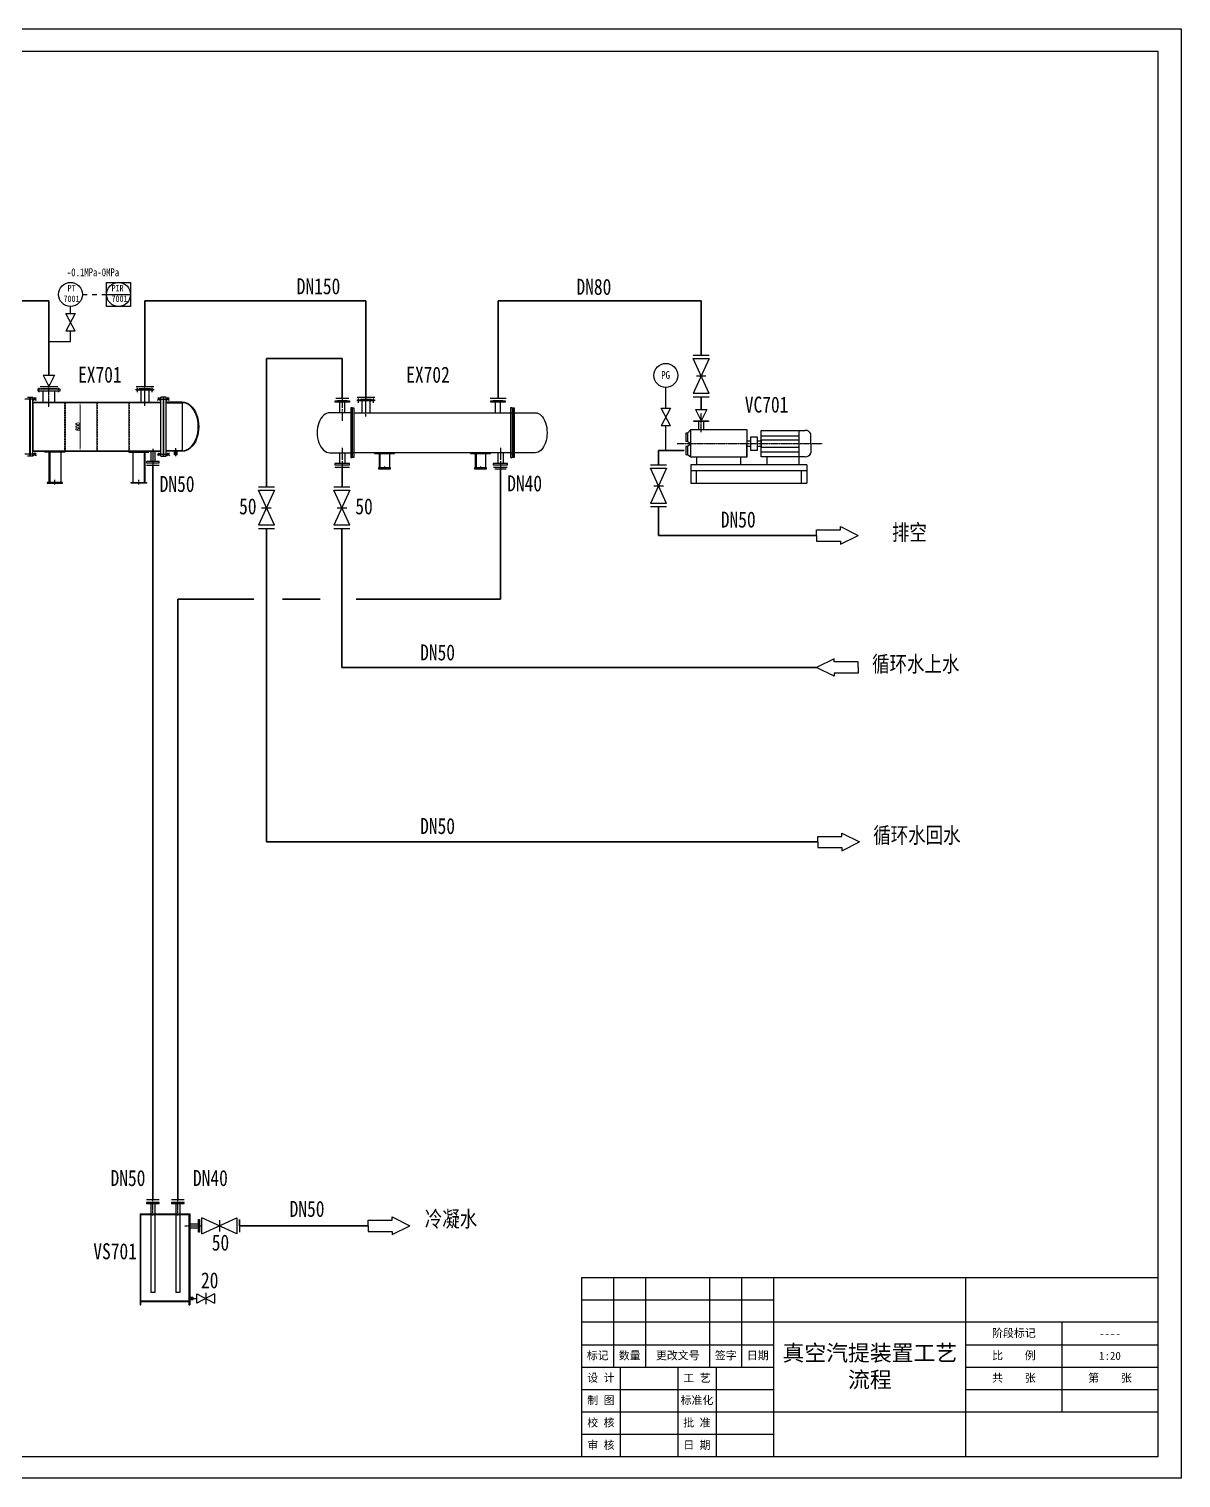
# Model space of a CAD drawing. Header units: millimetres. Extents: x 14267 to 75871, y -516 to 30235.
# Drawn here: x 61477 to 75871, y -516 to 17593 of the extents above; entities that cross this region are included whole.
import ezdxf

# ---------------------------------------------------------------- set-up
doc = ezdxf.new("R2010")
doc.units = ezdxf.units.MM
for name, pattern in [('ACAD_ISO04W100', [30, 24, -3, 0, -3]), ('EB_DASH', [6, 3, -3]), ('EB_DASHDOT', [39, 30, -3, 3, -3]), ('EB_DASHDOTDOT', [45, 30, -3, 3, -3, 3, -3])]:
    doc.linetypes.add(name, pattern=pattern)
for name, color, linetype, lineweight in [('中心线', 1, 'ACAD_ISO04W100', 13), ('文字', 6, 'Continuous', 13), ('粗实线', 7, 'Continuous', 35), ('设备线', 7, 'Continuous', 13), ('辅助线', 4, 'Continuous', 13)]:
    doc.layers.add(name, color=color, linetype=linetype, lineweight=lineweight)
doc.styles.add('UserTxtStyle1', font='txt', dxfattribs={"width": 0.666667, "bigfont": 'gbcbig.shx'})
doc.styles.add('样式1', font='', dxfattribs={"height": 3.5})
doc.styles.add('样式2', font='', dxfattribs={"width": 0.8, "height": 2.5})
doc.styles.get('样式1').set_extended_font_data('FangSong_GB2312')
doc.styles.get('样式2').set_extended_font_data('FangSong_GB2312')
doc.dimstyles.new('标准', dxfattribs={"dimtxt": 100, "dimasz": 50, "dimexe": 2, "dimexo": 0, "dimtad": 1, "dimdec": 1, "dimdsep": 46, "dimtxsty": 'UserTxtStyle1', "dimcen": 0, "dimdle": 6, "dimaunit": 1, "dimazin": 2, "dimtfac": 1, "dimtdec": 1, "dimtmove": 0, "dimatfit": 3, "dimfxl": 0, "dimtolj": 1, "dimtzin": 0, "dimlwd": 18, "dimlwe": 18, "dimarcsym": 0})

# ---------------------------------------------------------------- blocks, each defined once
blk = doc.blocks.new('*D62')
at = {"layer": 'Defpoints', "color": 0}
for p in [(62113, 12923), (62113, 12323), (62115, 12323)]:
    blk.add_point(p, dxfattribs=at)
at = {"layer": '粗实线', "color": 0, "lineweight": 18}
for p, q in [((62113, 12923), (62117, 12923)), ((62115, 12893), (62115, 12353)), ((62113, 12323), (62117, 12323))]:
    blk.add_line(p, q, dxfattribs=at)
at = {"layer": '粗实线', "color": 0}
for points in [[(62110, 12893), (62120, 12893), (62115, 12923)], [(62110, 12353), (62120, 12353), (62115, 12323)]]:
    blk.add_solid(points, dxfattribs=at)
at = {"layer": '粗实线', "color": 0, "lineweight": -3, "insert": (62089, 12623), "char_height": 50, "attachment_point": 5, "rotation": 90, "style": 'UserTxtStyle1'}
blk.add_mtext('\\A1;600', dxfattribs=at)

msp = doc.modelspace()

# ---------------------------------------------------------------- linework, layer by layer
for p, q in [((42132.34, 17593.39), (75870.65, 17593.39)), ((75870.65, 17593.39), (75870.65, -515.59)), ((42408.55, 17315.01), (75582.76, 17315.01)), ((75582.76, 17315.01), (75582.76, -249.36)), ((75582.76, -249.36), (42408.55, -249.36)), ((75870.65, -515.59), (42132.34, -515.59))]:
    msp.add_line(p, q)
at = {"color": 1, "linetype": 'EB_DASHDOT', "lineweight": -3}
for p, q in [((62925.57, 12882.94), (62925.57, 13121.51)), ((65687.2, 12749.84), (65687.2, 12988.41)), ((69875.57, 12554.13), (69875.57, 12792.7)), ((63025.51, 12347.91), (63025.51, 12151.85)), ((63311.57, 12254.97), (63311.57, 12355.2)), ((61800.57, 11900.04), (61800.57, 11958.26)), ((62850.57, 11900.04), (62850.57, 11958.26))]:
    msp.add_line(p, q, dxfattribs=at)
at = {"lineweight": -3}
for p, q in [((61568.66, 12968.28), (61423.94, 12968.28)), ((61459.57, 12993.28), (61489.57, 12993.28)), ((61495.57, 12948.28), (61489.57, 12948.28)), ((61492.57, 12948.28), (61492.57, 12298.28)), ((61495.57, 12993.28), (61525.57, 12993.28)), ((61525.57, 12923.28), (61525.57, 12323.28)), ((61532.24, 12949.08), (61567.24, 12986.2)), ((61535.89, 12987.32), (61564.87, 12949.08)), ((63082.48, 12968.28), (63227.2, 12968.28)), ((63084.41, 12949.08), (63119.42, 12986.2)), ((63088.07, 12987.32), (63117.04, 12949.08)), ((63155.57, 12948.28), (63161.57, 12948.28)), ((63158.57, 12948.28), (63158.57, 12298.28)), ((63194.92, 12949.08), (63229.92, 12986.2)), ((63198.58, 12987.32), (63227.55, 12949.08)), ((63391.57, 12930.28), (63391.57, 12316.28)), ((61568.66, 12278.28), (61423.94, 12278.28)), ((61495.57, 12298.28), (61489.57, 12298.28)), ((61532.37, 12259.08), (61567.38, 12296.2)), ((61536.03, 12297.32), (61565, 12259.08)), ((62945.51, 12187.12), (62945.51, 12173.28)), ((62975.51, 12173.28), (62975.51, 12170.28)), ((63082.48, 12278.28), (63227.2, 12278.28)), ((63085.7, 12259.08), (63120.71, 12296.2)), ((63089.36, 12297.32), (63118.33, 12259.08)), ((63155.57, 12298.28), (63161.57, 12298.28)), ((63198.84, 12259.07), (63233.84, 12296.19)), ((63202.5, 12297.31), (63231.47, 12259.07)), ((61865.57, 11926.28), (61844.18, 11926.28)), ((62785.57, 11926.28), (62806.96, 11926.28))]:
    msp.add_line(p, q, dxfattribs=at)
at = {"color": 5, "linetype": 'EB_DASH', "lineweight": -3, "ltscale": 5}
for p, q in [((61922.57, 12923.28), (61922.57, 12323.28)), ((61928.57, 12923.28), (61928.57, 12323.28)), ((62322.57, 12923.28), (62322.57, 12323.28)), ((62328.57, 12923.28), (62328.57, 12323.28)), ((62722.57, 12923.28), (62722.57, 12323.28)), ((62728.57, 12923.28), (62728.57, 12323.28))]:
    msp.add_line(p, q, dxfattribs=at)
at = {"color": 1, "linetype": 'EB_DASHDOTDOT', "lineweight": -3}
for p, q in [((61925.57, 12923.28), (61925.57, 12323.28)), ((62325.57, 12923.28), (62325.57, 12323.28)), ((62725.57, 12923.28), (62725.57, 12323.28))]:
    msp.add_line(p, q, dxfattribs=at)
at = {"color": 5, "lineweight": -3}
msp.add_line((63186.76, 12626.28), (63186.76, 12620.28), dxfattribs=at)
at = {"layer": '中心线', "lineweight": -3}
for p, q in [((61605.57, 13053.28), (61605.57, 13113.28)), ((61725.57, 12870.28), (61725.57, 13150.28)), ((61845.57, 13053.28), (61845.57, 13113.28)), ((62833.07, 13053.28), (62833.07, 13113.28)), ((63018.07, 13053.28), (63018.07, 13113.28)), ((65594.7, 12920.18), (65594.7, 12980.18)), ((65779.7, 12920.18), (65779.7, 12980.18)), ((69575.57, 12412.47), (71385.57, 12412.47)), ((63025.51, 2767), (63025.51, 2963.28)), ((63335.51, 2767), (63335.51, 2963.28)), ((63425.51, 2637), (63635.51, 2637))]:
    msp.add_line(p, q, dxfattribs=at)
at = {"layer": '粗实线', "lineweight": -3}
for p, q in [((62445.57, 14126.28), (62445.57, 14426.28)), ((62445.57, 14426.28), (62745.57, 14426.28)), ((62745.57, 14426.28), (62745.57, 14126.28)), ((61995.57, 14036.28), (61995.57, 14126.28)), ((62445.57, 14276.28), (62745.57, 14276.28)), ((62745.57, 14126.28), (62445.57, 14126.28)), ((61935.57, 14036.28), (62055.57, 14036.28)), ((62055.57, 14036.28), (61935.57, 13816.28)), ((62055.57, 13816.28), (61935.57, 14036.28)), ((62055.57, 13816.28), (61935.57, 13816.28)), ((61995.57, 13686.28), (61995.57, 13816.28)), ((61725.57, 13686.28), (61995.57, 13686.28)), ((69775.57, 13517.47), (69975.57, 13517.47)), ((69975.57, 13037), (69775.57, 13477)), ((69775.57, 13477), (69975.57, 13477)), ((69975.57, 13477), (69775.57, 13037)), ((61655.57, 13267), (61795.57, 13267)), ((61655.57, 13267), (61725.57, 13127)), ((61795.57, 13267), (61725.57, 13127)), ((69815.57, 13257), (69935.57, 13257)), ((61615.57, 13127), (61835.57, 13127)), ((62815.57, 13127), (63035.57, 13127)), ((69433.96, 12853.97), (69433.96, 13113.97)), ((65302.2, 12931.18), (65302.2, 12947.18)), ((65302.2, 12947.18), (65482.2, 12947.18)), ((65482.2, 12931.18), (65302.2, 12931.18)), ((65312.2, 12980.18), (65472.2, 12980.18)), ((65332.2, 12947.18), (65332.2, 12950.18)), ((65332.2, 12950.18), (65452.2, 12950.18)), ((65359.7, 12797.18), (65359.7, 12931.18)), ((65482.2, 12931.18), (65424.7, 12931.18)), ((65424.7, 12797.18), (65424.7, 12931.18)), ((65452.2, 12950.18), (65452.2, 12947.18)), ((65482.2, 12947.18), (65482.2, 12931.18)), ((65577.2, 12993.9), (65797.2, 12993.9)), ((67237.2, 12980.18), (67437.2, 12980.18)), ((67247.2, 12931.18), (67247.2, 12947.18)), ((67247.2, 12947.18), (67427.2, 12947.18)), ((67427.2, 12931.18), (67247.2, 12931.18)), ((67257.2, 12980.18), (67417.2, 12980.18)), ((67277.2, 12947.18), (67277.2, 12950.18)), ((67277.2, 12950.18), (67397.2, 12950.18)), ((67304.7, 12797.18), (67304.7, 12931.18)), ((67427.2, 12931.18), (67369.7, 12931.18)), ((67369.7, 12797.18), (67369.7, 12931.18)), ((67397.2, 12950.18), (67397.2, 12947.18)), ((67427.2, 12947.18), (67427.2, 12931.18)), ((69975.57, 13037), (69775.57, 13037)), ((69775.57, 12997.47), (69975.57, 12997.47)), ((69373.96, 12853.97), (69493.96, 12853.97)), ((69493.96, 12853.97), (69373.96, 12633.97)), ((69493.96, 12633.97), (69373.96, 12853.97)), ((69785.57, 12687.47), (69785.57, 12697.47)), ((69785.57, 12697.47), (69965.57, 12697.47)), ((69905.57, 12687.47), (69785.57, 12687.47)), ((69805.57, 12837.47), (69945.57, 12837.47)), ((69805.57, 12837.47), (69875.57, 12697.47)), ((69845.57, 12587.47), (69845.57, 12687.47)), ((69945.57, 12837.47), (69875.57, 12697.47)), ((69965.57, 12687.47), (69905.57, 12687.47)), ((69905.57, 12687.47), (69905.57, 12587.47)), ((69965.57, 12697.47), (69965.57, 12687.47)), ((69493.96, 12633.97), (69373.96, 12633.97)), ((69433.96, 12323.97), (69433.96, 12633.97)), ((69704.71, 12544.16), (69684.71, 12544.16)), ((69684.71, 12544.16), (69684.71, 12444.16)), ((69745.57, 12587.47), (69704.71, 12544.16)), ((69704.71, 12544.16), (69704.71, 12444.16)), ((69745.57, 12587.47), (70445.57, 12587.47)), ((69745.57, 12247.47), (69745.57, 12587.47)), ((70445.57, 12587.47), (70445.57, 12247.47)), ((70495.57, 12447.47), (70495.57, 12497.47)), ((70495.57, 12497.47), (70575.57, 12497.47)), ((70575.57, 12497.47), (70575.57, 12327.47)), ((70625.57, 12247.47), (70625.57, 12577.47)), ((70625.57, 12577.47), (71095.57, 12577.47)), ((70625.57, 12507.47), (71095.57, 12507.47)), ((71095.57, 12577.47), (71095.57, 12247.47)), ((71095.57, 12577.47), (71175.57, 12577.47)), ((71245.57, 12412.47), (71245.57, 12532.47)), ((69684.71, 12444.16), (69704.71, 12444.16)), ((69704.71, 12374.16), (69684.71, 12374.16)), ((69684.71, 12374.16), (69684.71, 12274.16)), ((69704.71, 12444.16), (69745.57, 12407.47)), ((69745.57, 12407.47), (69704.71, 12374.16)), ((69704.71, 12374.16), (69704.71, 12274.16)), ((70445.57, 12447.47), (70495.57, 12447.47)), ((70445.57, 12237.47), (70445.57, 12412.47)), ((70495.57, 12377.47), (70445.57, 12377.47)), ((70495.57, 12327.47), (70495.57, 12447.47)), ((70575.57, 12327.47), (70495.57, 12327.47)), ((70575.57, 12447.47), (70625.57, 12447.47)), ((70625.57, 12377.47), (70575.57, 12377.47)), ((70625.57, 12457.47), (71095.57, 12457.47)), ((70625.57, 12447.47), (70625.57, 12377.47)), ((70625.57, 12367.47), (71095.57, 12367.47)), ((71245.57, 12412.47), (71245.57, 12292.47)), ((62945.51, 12143.28), (63105.51, 12143.28)), ((65480.2, 12163.18), (65300.2, 12163.18)), ((65300.2, 12163.18), (65300.2, 12147.18)), ((65300.2, 12147.18), (65480.2, 12147.18)), ((65330.2, 12144.18), (65330.2, 12147.18)), ((65450.2, 12144.18), (65330.2, 12144.18)), ((65357.7, 12297.18), (65357.7, 12163.18)), ((65422.7, 12297.18), (65422.7, 12163.18)), ((65480.2, 12163.18), (65422.7, 12163.18)), ((65450.2, 12147.18), (65450.2, 12144.18)), ((65480.2, 12147.18), (65480.2, 12163.18)), ((65822.2, 12297.18), (65792.2, 12297.18)), ((65792.2, 12297.18), (65792.2, 12287.18)), ((65792.2, 12287.18), (66042.2, 12287.18)), ((65842.2, 12297.18), (65822.2, 12297.18)), ((65852.2, 12287.18), (65852.2, 12107.18)), ((65862.2, 12287.18), (65862.2, 12107.18)), ((65982.2, 12287.18), (65982.2, 12107.18)), ((66042.2, 12287.18), (66042.2, 12297.18)), ((67022.2, 12297.18), (66992.2, 12297.18)), ((66992.2, 12297.18), (66992.2, 12287.18)), ((66992.2, 12287.18), (67242.2, 12287.18)), ((67042.2, 12297.18), (67022.2, 12297.18)), ((67052.2, 12287.18), (67052.2, 12107.18)), ((67062.2, 12287.18), (67062.2, 12107.18)), ((67182.2, 12287.18), (67182.2, 12107.18)), ((67242.2, 12287.18), (67242.2, 12297.18)), ((67457.2, 12163.18), (67277.2, 12163.18)), ((67277.2, 12163.18), (67277.2, 12147.18)), ((67277.2, 12147.18), (67457.2, 12147.18)), ((67307.2, 12144.18), (67307.2, 12147.18)), ((67427.2, 12144.18), (67307.2, 12144.18)), ((67334.7, 12297.18), (67334.7, 12163.18)), ((67399.7, 12297.18), (67399.7, 12163.18)), ((67457.2, 12163.18), (67399.7, 12163.18)), ((67427.2, 12147.18), (67427.2, 12144.18)), ((67457.2, 12147.18), (67457.2, 12163.18)), ((69243.96, 12144.44), (69443.96, 12144.44)), ((69684.71, 12274.16), (69704.71, 12274.16)), ((69704.71, 12274.16), (69745.57, 12247.47)), ((69745.57, 12247.47), (70445.57, 12247.47)), ((71195.57, 12147.47), (69745.57, 12147.47)), ((69745.57, 12147.47), (69745.57, 11916.28)), ((69815.57, 12247.47), (69815.57, 12147.47)), ((70365.57, 12247.47), (70365.57, 12147.47)), ((70625.57, 12307.47), (71095.57, 12307.47)), ((71175.57, 12247.47), (70625.57, 12247.47)), ((70695.57, 12247.47), (70695.57, 12147.47)), ((71095.57, 12247.47), (71095.57, 12147.47)), ((71195.57, 12147.47), (71195.57, 11916.28)), ((65480.2, 12114.18), (65300.2, 12114.18)), ((65992.2, 12107.18), (65842.2, 12107.18)), ((65842.2, 12107.18), (65842.2, 12097.18)), ((65842.2, 12097.18), (65992.2, 12097.18)), ((65894.7, 12107.18), (65894.7, 12097.18)), ((65939.7, 12107.18), (65939.7, 12097.18)), ((65992.2, 12097.18), (65992.2, 12107.18)), ((67192.2, 12107.18), (67042.2, 12107.18)), ((67042.2, 12107.18), (67042.2, 12097.18)), ((67042.2, 12097.18), (67192.2, 12097.18)), ((67104.7, 12107.18), (67104.7, 12097.18)), ((67129.7, 12107.18), (67129.7, 12097.18)), ((67192.2, 12097.18), (67192.2, 12107.18)), ((67450.2, 12114.18), (67280.2, 12114.18)), ((67297.2, 12097.18), (67437.2, 12097.18)), ((69443.96, 11663.97), (69243.96, 12103.97)), ((69243.96, 12103.97), (69443.96, 12103.97)), ((69443.96, 12103.97), (69243.96, 11663.97)), ((69745.57, 12076.28), (71195.57, 12076.28)), ((69815.57, 11916.28), (69815.57, 12076.28)), ((71125.57, 12076.28), (71125.57, 11916.28)), ((64343.62, 11871.46), (64543.62, 11871.46)), ((64543.62, 11390.98), (64343.62, 11830.98)), ((64343.62, 11830.98), (64543.62, 11830.98)), ((64543.62, 11830.98), (64343.62, 11390.98)), ((65287.47, 11871.46), (65487.47, 11871.46)), ((65487.47, 11390.98), (65287.47, 11830.98)), ((65287.47, 11830.98), (65487.47, 11830.98)), ((65487.47, 11830.98), (65287.47, 11390.98)), ((69283.96, 11883.97), (69403.96, 11883.97)), ((69745.57, 11916.28), (71195.57, 11916.28)), ((64383.62, 11610.98), (64503.62, 11610.98)), ((65327.47, 11610.98), (65447.47, 11610.98)), ((69443.96, 11663.97), (69243.96, 11663.97)), ((69243.96, 11624.44), (69443.96, 11624.44)), ((64543.62, 11390.98), (64343.62, 11390.98)), ((64343.62, 11351.46), (64543.62, 11351.46)), ((65487.47, 11390.98), (65287.47, 11390.98)), ((65287.47, 11351.46), (65487.47, 11351.46)), ((71315.35, 11263.97), (71315.35, 11333.97)), ((71315.35, 11333.97), (71615.35, 11333.97)), ((71315.35, 11263.97), (71315.35, 11193.97)), ((71615.35, 11333.97), (71615.35, 11373.97)), ((71615.35, 11373.97), (71835.35, 11263.97)), ((71615.35, 11153.97), (71835.35, 11263.97)), ((71315.35, 11193.97), (71615.35, 11193.97)), ((71615.35, 11193.97), (71615.35, 11153.97)), ((71535.35, 9723.28), (71315.35, 9613.28)), ((71535.35, 9503.28), (71315.35, 9613.28)), ((71535.35, 9683.28), (71535.35, 9723.28)), ((71835.35, 9683.28), (71535.35, 9683.28)), ((71835.35, 9613.28), (71835.35, 9683.28)), ((71835.35, 9613.28), (71835.35, 9543.28)), ((71835.35, 9543.28), (71535.35, 9543.28)), ((71535.35, 9543.28), (71535.35, 9503.28)), ((71333.62, 7433.28), (71333.62, 7503.28)), ((71333.62, 7503.28), (71633.62, 7503.28)), ((71333.62, 7433.28), (71333.62, 7363.28)), ((71633.62, 7503.28), (71633.62, 7543.28)), ((71633.62, 7543.28), (71853.62, 7433.28)), ((71633.62, 7323.28), (71853.62, 7433.28)), ((71333.62, 7363.28), (71633.62, 7363.28)), ((71633.62, 7363.28), (71633.62, 7323.28)), ((62945.51, 2963.28), (63105.51, 2963.28)), ((63105.51, 2927), (62945.51, 2927)), ((62945.51, 2927), (62945.51, 2917)), ((62945.51, 2917), (63105.51, 2917)), ((63000.51, 2917), (63000.51, 1802.37)), ((63050.51, 2917), (63050.51, 2787)), ((63105.51, 2917), (63105.51, 2927)), ((63255.51, 2963.28), (63415.51, 2963.28)), ((63415.51, 2927), (63255.51, 2927)), ((63255.51, 2927), (63255.51, 2917)), ((63255.51, 2917), (63415.51, 2917)), ((63310.51, 2917), (63310.51, 1802.37)), ((63360.51, 2917), (63360.51, 2787)), ((63415.51, 2917), (63415.51, 2927)), ((62865.51, 2787), (63485.51, 2787)), ((62865.51, 2787), (62865.51, 1647)), ((62875.51, 1647), (62875.51, 2787)), ((62875.51, 2777), (63475.51, 2777)), ((63050.51, 2787), (63050.51, 1802.37)), ((63360.51, 2787), (63360.51, 1802.37)), ((63475.51, 2787), (63475.51, 1647)), ((63485.51, 2787), (63485.51, 1647)), ((63595.51, 2557), (63595.51, 2717)), ((63595.51, 2717), (63605.51, 2717)), ((63605.51, 2717), (63605.51, 2557)), ((63635.51, 2537), (63635.51, 2737)), ((63635.51, 2537), (64075.51, 2737)), ((64075.51, 2537), (63635.51, 2737)), ((64075.51, 2737), (64075.51, 2537)), ((64105.51, 2637), (64105.51, 2717)), ((64105.51, 2717), (64105.51, 2557)), ((66013.94, 2707), (66013.94, 2747)), ((66013.94, 2747), (66233.94, 2637)), ((63485.51, 2662), (63595.51, 2662)), ((63485.51, 2612), (63595.51, 2612)), ((63605.51, 2557), (63595.51, 2557)), ((63855.51, 2707), (63855.51, 2567)), ((65713.94, 2637), (65713.94, 2707)), ((65713.94, 2707), (66013.94, 2707)), ((65713.94, 2637), (65713.94, 2567)), ((65713.94, 2567), (66013.94, 2567)), ((66013.94, 2527), (66233.94, 2637)), ((66013.94, 2567), (66013.94, 2527)), ((68382.76, 1990.64), (75582.76, 1990.64)), ((68382.76, -249.36), (68382.76, 1990.64)), ((70782.76, -249.36), (70782.76, 1990.64)), ((73182.76, -249.36), (73182.76, 1990.64)), ((62865.51, 1647), (62875.51, 1647)), ((62875.51, 1697), (63475.51, 1697)), ((63475.51, 1687), (62875.51, 1687)), ((63050.51, 1802.37), (63000.51, 1802.37)), ((63360.51, 1802.37), (63310.51, 1802.37)), ((63475.51, 1743), (63525.51, 1743)), ((63475.51, 1738), (63525.51, 1738)), ((63475.51, 1716), (63525.51, 1716)), ((63525.51, 1711), (63475.51, 1711)), ((63485.51, 1647), (63475.51, 1647)), ((63475.51, 1647), (63485.51, 1647)), ((63505.51, 1716), (63505.51, 1738)), ((63525.51, 1743), (63525.51, 1711)), ((63525.51, 1728), (63575.51, 1728)), ((63575.51, 1668), (63575.51, 1788)), ((63575.51, 1788), (63795.51, 1668)), ((63795.51, 1788), (63575.51, 1668)), ((63685.51, 1798), (63685.51, 1658)), ((63795.51, 1788), (63795.51, 1668)), ((75582.76, 1430.64), (70782.76, 1430.64)), ((68382.76, 870.64), (70782.76, 870.64)), ((70782.76, 310.64), (75582.76, 310.64))]:
    msp.add_line(p, q, dxfattribs=at)
at = {"layer": '粗实线'}
for p, q in [((58616.44, 14197), (61725.57, 14197)), ((61725.57, 13267), (61725.57, 14197)), ((62925.57, 13127), (62925.57, 14197)), ((62925.57, 14197), (65687.2, 14197)), ((65687.2, 14197), (65687.2, 12980.18)), ((67337.2, 14197), (67337.2, 12980.18)), ((67337.2, 14197), (69875.57, 14197)), ((69875.57, 14197), (69875.57, 13517.47)), ((64443.62, 13477.18), (64443.62, 11871.46)), ((64443.62, 13477.18), (65390.2, 13477.18)), ((65390.2, 13477.18), (65390.2, 12980.18)), ((69875.57, 12997.47), (69875.57, 12837.47)), ((69663.96, 12323.97), (69343.96, 12323.97)), ((69343.96, 12323.97), (69343.96, 12143.97)), ((63025.51, 12143.28), (63025.51, 2963.28)), ((65390.2, 12114.18), (65390.2, 11864.66)), ((67367.2, 12097.18), (67367.2, 10469)), ((69343.96, 11624.44), (69343.96, 11263.97)), ((64443.62, 11351.46), (64443.62, 7433.28)), ((65387.47, 11351.46), (65387.47, 9613.28)), ((69343.96, 11263.97), (71315.35, 11263.97)), ((63335.51, 10469), (63335.51, 2963.28)), ((63335.51, 10469), (64286.21, 10469)), ((64645.51, 10469), (65116.21, 10469)), ((65565.01, 10469), (67367.2, 10469)), ((65387.47, 9613.28), (71315.35, 9613.28)), ((64443.62, 7433.28), (71333.62, 7433.28)), ((64105.51, 2637), (65713.94, 2637))]:
    msp.add_line(p, q, dxfattribs=at)
at = {"layer": '粗实线', "linetype": 'EB_DASH', "lineweight": -3, "ltscale": 20}
msp.add_line((62145.57, 14276.28), (62435.57, 14276.28), dxfattribs=at)
at = {"layer": '粗实线', "color": 1, "linetype": 'EB_DASHDOT', "lineweight": -3, "ltscale": 5}
for p, q in [((65390.2, 13007.18), (65390.2, 12697.18)), ((65390.2, 12357.18), (65390.2, 12047.18)), ((67367.2, 12357.18), (67367.2, 12047.18)), ((65917.2, 12127.18), (65917.2, 12087.18)), ((67117.2, 12127.18), (67117.2, 12087.18))]:
    msp.add_line(p, q, dxfattribs=at)
at = {"layer": '粗实线', "color": 0, "lineweight": -3}
for p, q in [((65494.2, 12797.18), (65234.2, 12797.18)), ((65514.2, 12857.18), (65497.2, 12857.18)), ((65497.2, 12857.18), (65497.2, 12237.18)), ((65514.2, 12237.18), (65514.2, 12857.18)), ((65514.2, 12817.18), (65517.2, 12817.18)), ((65517.2, 12797.18), (65517.2, 12817.18)), ((65520.2, 12817.18), (65517.2, 12817.18)), ((65517.2, 12547.18), (65517.2, 12797.18)), ((65517.2, 12547.18), (65517.2, 12797.18)), ((65520.2, 12857.18), (65537.2, 12857.18)), ((65520.2, 12237.18), (65520.2, 12857.18)), ((65537.2, 12857.18), (65537.2, 12237.18)), ((65537.2, 12797.18), (67514.2, 12797.18)), ((67514.2, 12857.18), (67494.2, 12857.18)), ((67494.2, 12857.18), (67494.2, 12237.18)), ((67514.2, 12857.18), (67514.2, 12237.18)), ((67514.2, 12817.18), (67517.2, 12817.18)), ((67517.2, 12817.18), (67517.2, 12277.18)), ((67520.2, 12817.18), (67517.2, 12817.18)), ((67517.2, 12817.18), (67517.2, 12277.18)), ((67520.2, 12857.18), (67520.2, 12237.18)), ((67520.2, 12857.18), (67540.2, 12857.18)), ((67540.2, 12857.18), (67540.2, 12237.18)), ((67540.2, 12797.18), (67800.2, 12797.18)), ((65517.2, 12277.18), (65517.2, 12547.18)), ((65517.2, 12277.18), (65517.2, 12547.18)), ((65234.2, 12297.18), (65494.2, 12297.18)), ((65497.2, 12237.18), (65514.2, 12237.18)), ((67514.2, 12297.18), (65514.2, 12297.18)), ((65514.2, 12277.18), (65517.2, 12277.18)), ((65520.2, 12277.18), (65517.2, 12277.18)), ((65537.2, 12237.18), (65520.2, 12237.18)), ((67494.2, 12237.18), (67514.2, 12237.18)), ((67507.2, 12277.18), (67507.2, 12277.18)), ((67517.2, 12277.18), (67514.2, 12277.18)), ((67517.2, 12277.18), (67520.2, 12277.18)), ((67540.2, 12237.18), (67520.2, 12237.18)), ((67527.2, 12277.18), (67527.2, 12277.18)), ((67800.2, 12297.18), (67540.2, 12297.18))]:
    msp.add_line(p, q, dxfattribs=at)
at = {"layer": '粗实线', "lineweight": -3}
for centre in [(61995.57, 14276.28), (62595.57, 14276.28), (69433.96, 13263.97)]:
    msp.add_circle(centre, 150, dxfattribs=at)
for centre, start, end in [((71180.13, 12507.62), 20.794605, 93.734943), ((71180.13, 12317.32), 266.265057, 339.205395)]:
    msp.add_arc(centre, 70, start, end, dxfattribs=at)
at = {"layer": '粗实线', "color": 0, "lineweight": -3}
msp.add_ellipse((65236.86, 12547.22), major_axis=(0, -250), ratio=0.64, start_param=3.14159265, end_param=6.28318531, dxfattribs=at)
at = {"layer": '粗实线', "color": 0, "lineweight": -3, "extrusion": (0, 0, -1)}
msp.add_ellipse((67800.2, 12547.18), major_axis=(0, -250), ratio=0.6, start_param=3.14159265, end_param=6.28318531, dxfattribs=at)
at = {"layer": '设备线', "lineweight": -3}
for p, q in [((61865.57, 13093.28), (61585.57, 13093.28)), ((61585.57, 13093.28), (61585.57, 13073.28)), ((61585.57, 13073.28), (61865.57, 13073.28)), ((61825.57, 13096.28), (61625.57, 13096.28)), ((61625.57, 13096.28), (61625.57, 13093.28)), ((61825.57, 13096.28), (61625.57, 13096.28)), ((61650.57, 13073.28), (61650.57, 12923.28)), ((61800.57, 12923.28), (61800.57, 13073.28)), ((61825.57, 13093.28), (61825.57, 13096.28)), ((61865.57, 13073.28), (61865.57, 13093.28)), ((62818.07, 13093.28), (63033.07, 13093.28)), ((62818.07, 13077.69), (62818.07, 13093.28)), ((63033.07, 13077.69), (62818.07, 13077.69)), ((62995.57, 13096.28), (62855.57, 13096.28)), ((62855.57, 13096.28), (62855.57, 13093.28)), ((62995.57, 13096.28), (62855.57, 13096.28)), ((62875.57, 13077.69), (62875.57, 12923.28)), ((62975.57, 13077.69), (62975.57, 12923.28)), ((62995.57, 13093.28), (62995.57, 13096.28)), ((63033.07, 13093.28), (63033.07, 13077.69)), ((61489.57, 12253.28), (61489.57, 12993.28)), ((61495.57, 12253.28), (61495.57, 12993.28)), ((61525.57, 12253.28), (61525.57, 12993.28)), ((61525.57, 12930.28), (63125.57, 12930.28)), ((63125.57, 12923.28), (61525.57, 12923.28)), ((63125.57, 12253.28), (63125.57, 12993.28)), ((63155.57, 12993.28), (63125.57, 12993.28)), ((63155.57, 12253.28), (63155.57, 12993.28)), ((63161.57, 12253.28), (63161.57, 12993.28)), ((63191.57, 12993.28), (63161.57, 12993.28)), ((63191.57, 12253.28), (63191.57, 12993.28)), ((63391.57, 12930.28), (63191.57, 12930.28)), ((63191.57, 12923.28), (63391.57, 12923.28)), ((65579.7, 12960.18), (65794.7, 12960.18)), ((65579.7, 12944.59), (65579.7, 12960.18)), ((65794.7, 12944.59), (65579.7, 12944.59)), ((65757.2, 12963.18), (65617.2, 12963.18)), ((65617.2, 12963.18), (65617.2, 12960.18)), ((65757.2, 12963.18), (65617.2, 12963.18)), ((65637.2, 12944.59), (65637.2, 12790.18)), ((65737.2, 12944.59), (65737.2, 12790.18)), ((65757.2, 12960.18), (65757.2, 12963.18)), ((65794.7, 12960.18), (65794.7, 12944.59)), ((61525.57, 12323.28), (63125.57, 12323.28)), ((61525.57, 12316.28), (63125.57, 12316.28)), ((61675.57, 12306.28), (61675.57, 12316.28)), ((61925.57, 12316.28), (61925.57, 12306.28)), ((62725.57, 12316.28), (62725.57, 12306.28)), ((62975.57, 12306.28), (62975.57, 12316.28)), ((63000.51, 12323.28), (63000.51, 12187.12)), ((63050.51, 12323.28), (63050.51, 12187.12)), ((63391.57, 12323.28), (63191.57, 12323.28)), ((63391.57, 12316.28), (63191.57, 12316.28)), ((63295.57, 12269.81), (63295.57, 12323.28)), ((63327.57, 12269.81), (63327.57, 12323.28)), ((61489.57, 12253.28), (61459.57, 12253.28)), ((61525.57, 12253.28), (61495.57, 12253.28)), ((61925.57, 12306.28), (61675.57, 12306.28)), ((61725.57, 12306.28), (61725.57, 11926.28)), ((61735.57, 12306.28), (61735.57, 11926.28)), ((61875.57, 12306.28), (61875.57, 11926.28)), ((62725.57, 12306.28), (62975.57, 12306.28)), ((62775.57, 12306.28), (62775.57, 11926.28)), ((62915.57, 12306.28), (62915.57, 11926.28)), ((62925.57, 12306.28), (62925.57, 11926.28)), ((63105.51, 12187.12), (62945.51, 12187.12)), ((62945.51, 12173.28), (63105.51, 12173.28)), ((62975.51, 12170.28), (63075.51, 12170.28)), ((63075.51, 12170.28), (63075.51, 12173.28)), ((63105.51, 12173.28), (63105.51, 12187.12)), ((63125.57, 12253.28), (63155.57, 12253.28)), ((63161.57, 12253.28), (63191.57, 12253.28)), ((63327.57, 12269.81), (63295.57, 12269.81)), ((61895.57, 11926.28), (61705.57, 11926.28)), ((61705.57, 11926.28), (61705.57, 11916.28)), ((61705.57, 11916.28), (61895.57, 11916.28)), ((61780.57, 11926.28), (61780.57, 11916.28)), ((61820.57, 11926.28), (61820.57, 11916.28)), ((61895.57, 11916.28), (61895.57, 11926.28)), ((62755.57, 11916.28), (62755.57, 11926.28)), ((62755.57, 11926.28), (62945.57, 11926.28)), ((62945.57, 11916.28), (62755.57, 11916.28)), ((62840.57, 11926.28), (62840.57, 11916.28)), ((62860.57, 11926.28), (62860.57, 11916.28)), ((62945.57, 11926.28), (62945.57, 11916.28))]:
    msp.add_line(p, q, dxfattribs=at)
at = {"layer": '设备线', "lineweight": -3, "extrusion": (0, 0, -1)}
msp.add_ellipse((63391.57, 12623.28), major_axis=(0, -307), ratio=0.6742671, start_param=3.14159265, end_param=6.28318531, dxfattribs=at)
at = {"layer": '设备线', "lineweight": -3}
msp.add_ellipse((63391.57, 12623.28), major_axis=(0, 300), ratio=0.66666667, start_param=3.14159265, end_param=6.28318531, dxfattribs=at)
at = {"layer": '辅助线', "lineweight": -3}
for p, q in [((68782.76, 870.64), (68782.76, 1990.64)), ((69182.76, 870.64), (69182.76, 1990.64)), ((69982.76, 870.64), (69982.76, 1990.64)), ((70382.76, 870.64), (70382.76, 1990.64)), ((68382.76, 1710.64), (70782.76, 1710.64)), ((70782.76, 1430.64), (68382.76, 1430.64)), ((74382.76, 1430.64), (74382.76, 310.64)), ((68382.76, 1150.64), (70782.76, 1150.64)), ((73182.76, 1150.64), (75582.76, 1150.64)), ((68862.76, 870.64), (68862.76, -249.36)), ((69582.76, 870.64), (69582.76, -249.36)), ((70062.76, 870.64), (70062.76, -249.36)), ((73182.76, 870.64), (75582.76, 870.64)), ((68382.76, 590.64), (70782.76, 590.64)), ((73182.76, 590.64), (75582.76, 590.64)), ((68382.76, 310.64), (70782.76, 310.64)), ((68382.76, 30.64), (70782.76, 30.64))]:
    msp.add_line(p, q, dxfattribs=at)

# ---------------------------------------------------------------- texts
at = {"layer": '文字', "lineweight": -3, "attachment_point": 5, "style": '样式1'}
for s, insert, char_height, width in [('阶段标记', (73782.76, 1290.64), 100, 1200), ('----', (74982.76, 1290.64), 100, 1200), ('真空汽提装置工艺流程', (71982.76, 870.64), 200, 2400), ('标记', (68582.76, 1010.64), 100, 400), ('数量', (68982.76, 1010.64), 100, 400), ('更改文号', (69582.76, 1010.64), 100, 800), ('签字', (70182.76, 1010.64), 100, 400), ('日期', (70582.76, 1010.64), 100, 400), ('比    例', (73782.76, 1010.64), 100, 1200), ('1:20', (74982.76, 1010.64), 100, 1200), ('设 计', (68622.76, 730.64), 100, 480), ('工 艺', (69822.76, 730.64), 100, 480), ('共    张', (73782.76, 730.64), 100, 1200), ('第    张', (74982.76, 730.64), 100, 1200), ('制 图', (68622.76, 450.64), 100, 480), ('标准化', (69822.76, 450.64), 100, 480), ('校 核', (68622.76, 170.64), 100, 480), ('批 准', (69822.76, 170.64), 100, 480), ('审 核', (68622.76, -109.36), 100, 480), ('日 期', (69822.76, -109.36), 100, 480)]:
    msp.add_mtext(s, dxfattribs=dict(at, insert=insert, char_height=char_height, width=width))
at = {"layer": '粗实线', "lineweight": -3, "attachment_point": 1, "style": '样式2'}
for s, insert, char_height, width in [('-0.1MPa-0MPa', (61950.29, 14602.81), 100, 906.9067), (' PT\\P7001', (61908.45, 14395.14), 80, 338.2382), ('PIR\\P7001', (62508.45, 14395.14), 80, 338.2382), ('DN150', (64822.3, 14478.31), 200, 2719.0851), ('DN80', (68317.43, 14471.26), 200, 2719.0851), ('EX701', (62090.29, 13373.31), 200, 2719.0851), ('EX702', (66190.29, 13373.31), 200, 2719.0851), ('PG', (69376.89, 13317.96), 100, 338.2382), ('VC701', (70420.66, 12999.15), 200, 2719.0851), ('DN50', (63109.9, 12007.71), 200, 2719.0851), ('DN40', (67452.01, 12014.83), 200, 2719.0851), ('50', (64102.3, 11727.92), 200, 2719.0851), ('50', (65554.42, 11727.92), 200, 2719.0851), ('DN50', (70120.71, 11562.65), 200, 2719.0851), ('  排空', (72042.07, 11402.63), 200, 2719.0851), ('DN50', (66364.16, 9902.61), 200, 2719.0851), ('循环水上水', (72010.62, 9758.23), 200, 2719.0851), ('DN50', (66364.16, 7732.61), 200, 2719.0851), ('循环水回水', (72025.43, 7618.47), 200, 2719.0851), ('DN50', (62495.92, 3333.44), 200, 2719.0851), ('DN40', (63525.92, 3333.44), 200, 2719.0851), ('DN50', (64733.42, 2948.03), 200, 2719.0851), ('冷凝水', (66422.38, 2821.63), 200, 2719.0851), ('VS701', (62280.92, 2418.04), 200, 2719.0851), ('50', (63760.67, 2526.98), 200, 2719.0851), ('20', (63626.2, 2055.37), 200, 2719.0851)]:
    msp.add_mtext(s, dxfattribs=dict(at, insert=insert, char_height=char_height, width=width))

# ---------------------------------------------------------------- dimensions: what is measured, and where the dimension line sits
at = {"layer": '粗实线', "color": 0, "lineweight": -3}
dim = msp.add_linear_dim(base=(62114.94, 12323.28), p1=(62112.57, 12923.28), p2=(62112.57, 12323.28), angle=90, dimstyle='标准', override={"dimtxt": 50, "dimasz": 30}, dxfattribs=at)
dim.commit()
dim.dimension.update_dxf_attribs({"geometry": '*D62', "text_midpoint": (62114.94, 12623.28), "dimtype": 160})

doc.saveas('drawing.dxf')
